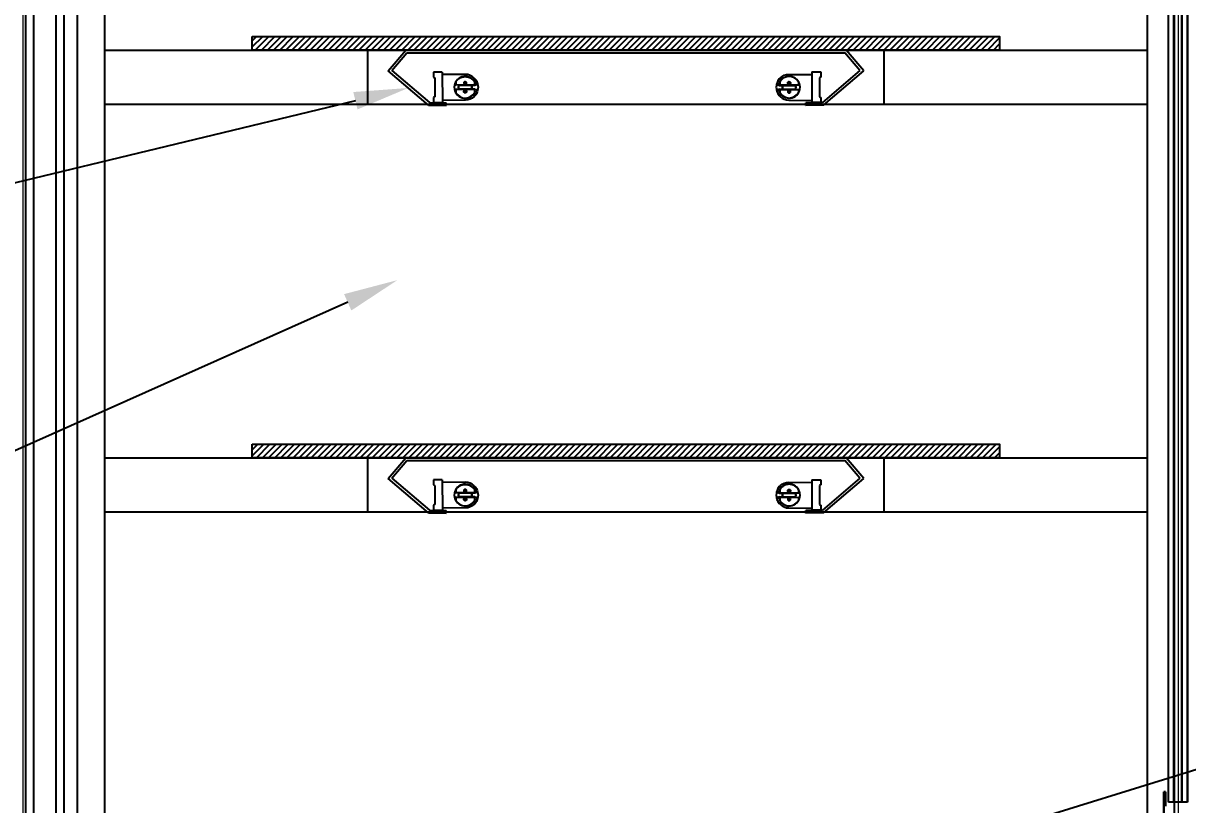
# Model space of a CAD drawing. Header units: millimetres. Extents: x 54215 to 67697, y 23496 to 56611.
# Drawn here: x 55610.2 to 55695.9, y 28326.9 to 28384.4 of the extents above; entities that cross this region are included whole.
import ezdxf
from ezdxf import colors
from ezdxf.entities.mleader import LeaderData, LeaderLine
from ezdxf.math import Vec2, Vec3

# ---------------------------------------------------------------- set-up
doc = ezdxf.new("R2010")
doc.units = ezdxf.units.MM
for name, color, linetype, lineweight in [('ahşap', 27, 'Continuous', 25), ('alüm. pofil', 123, 'Continuous', 25), ('çizgi', 7, 'Continuous', 30), ('ölçü', 4, 'Continuous', 13)]:
    doc.layers.add(name, color=color, linetype=linetype, lineweight=lineweight)
for name, color, linetype in [('cam', 130, 'Continuous'), ('CEPHE PASTA SİYAH SAC', 251, 'Continuous'), ('T_Beleuchtung', 253, 'Continuous')]:
    doc.layers.add(name, color=color, linetype=linetype)
doc.styles.get("Standard").update_dxf_attribs({"font": 'arial.ttf'})
doc.dimstyles.new('ISO-25', dxfattribs={"dimtxt": 2.5, "dimasz": 2.5, "dimexe": 1.25, "dimexo": 0.625, "dimtad": 1, "dimtxsty": 'Standard', "dimcen": 2.5, "dimadec": 0, "dimazin": 0, "dimtfac": 1, "dimtmove": 0, "dimatfit": 3, "dimfxl": 1, "dimarcsym": 0})

# ---------------------------------------------------------------- blocks, each defined once
blk = doc.blocks.new('*D181')
at = {"color": 0, "lineweight": -2, "transparency": 16777216}
for p, q in [((55705.59, 28507.87), (55743.279, 28507.87)), ((55742.029, 28505.37), (55742.029, 28276.604)), ((55693.087, 28274.104), (55743.279, 28274.104))]:
    blk.add_line(p, q, dxfattribs=at)
at = {"color": 0, "transparency": 16777216}
for points in [[(55741.612, 28505.37), (55742.445, 28505.37), (55742.029, 28507.87)], [(55741.612, 28276.604), (55742.445, 28276.604), (55742.029, 28274.104)]]:
    blk.add_solid(points, dxfattribs=at)
at = {"layer": 'Defpoints', "color": 0, "transparency": 16777216}
for p in [(55704.965, 28507.87), (55692.462, 28274.104), (55742.029, 28274.104)]:
    blk.add_point(p, dxfattribs=at)
at = {"color": 0, "transparency": 16777216, "insert": (55740.277, 28390.987), "char_height": 2.5, "attachment_point": 5, "rotation": 90}
blk.add_mtext('{\\H0.75x;233,77}', dxfattribs=at)

msp = doc.modelspace()

# ---------------------------------------------------------------- hatches: boundary and pattern name
h = msp.add_hatch()
h.set_pattern_fill('ANSI31', color=4, scale=0.1)
h.set_pattern_definition([(45, (51620.5892, 24152.14053), (-0.224506403, 0.224506403), [])])
h.paths.add_polyline_path([(55682.023, 28413.404), (55627.023, 28413.404), (55627.023, 28412.404), (55682.023, 28412.404)])
h.paths.add_polyline_path([(55682.023, 28383.404), (55627.023, 28383.404), (55627.023, 28382.404), (55682.023, 28382.404)])
h.paths.add_polyline_path([(55682.023, 28353.404), (55627.023, 28353.404), (55627.023, 28352.404), (55682.023, 28352.404)])

# ---------------------------------------------------------------- linework, layer by layer
at = {"color": 231, "lineweight": 15, "true_color": 0xff62c6}
for p, q in [((55610.173, 28289.104), (55610.173, 28503.913)), ((55614.173, 28293.104), (55614.173, 28503.913)), ((55695.173, 28503.913), (55695.173, 28293.104))]:
    msp.add_line(p, q, dxfattribs=at)
at = {"color": 215, "true_color": 0xa953a0}
for p, q in [((55635.523, 28378.404), (55635.523, 28382.404)), ((55673.523, 28378.404), (55673.523, 28382.404)), ((55635.523, 28348.404), (55635.523, 28352.404)), ((55673.523, 28348.404), (55673.523, 28352.404))]:
    msp.add_line(p, q, dxfattribs=at)
at = {"color": 241, "true_color": 0xf7abae}
for p, q in [((55637.023, 28380.88), (55638.317, 28382.402)), ((55637.3, 28380.897), (55638.41, 28382.202)), ((55638.317, 28382.402), (55670.728, 28382.402)), ((55638.41, 28382.202), (55670.636, 28382.202)), ((55671.746, 28380.897), (55670.636, 28382.202)), ((55672.023, 28380.88), (55670.728, 28382.402)), ((55639.984, 28378.348), (55637.023, 28380.88)), ((55637.3, 28380.897), (55640.064, 28378.546)), ((55671.746, 28380.897), (55668.982, 28378.546)), ((55669.062, 28378.348), (55672.023, 28380.88)), ((55639.984, 28378.348), (55641.289, 28378.325)), ((55640.064, 28378.546), (55641.292, 28378.525)), ((55641.289, 28378.325), (55641.292, 28378.525)), ((55668.982, 28378.546), (55667.753, 28378.525)), ((55667.757, 28378.325), (55667.753, 28378.525)), ((55669.062, 28378.348), (55667.757, 28378.325)), ((55637.023, 28350.88), (55638.317, 28352.402)), ((55637.3, 28350.897), (55638.41, 28352.202)), ((55638.317, 28352.402), (55670.728, 28352.402)), ((55638.41, 28352.202), (55670.636, 28352.202)), ((55671.746, 28350.897), (55670.636, 28352.202)), ((55672.023, 28350.88), (55670.728, 28352.402)), ((55639.984, 28348.348), (55637.023, 28350.88)), ((55637.3, 28350.897), (55640.064, 28348.546)), ((55671.746, 28350.897), (55668.982, 28348.546)), ((55669.062, 28348.348), (55672.023, 28350.88)), ((55639.984, 28348.348), (55641.289, 28348.325)), ((55640.064, 28348.546), (55641.292, 28348.525)), ((55641.289, 28348.325), (55641.292, 28348.525)), ((55668.982, 28348.546), (55667.753, 28348.525)), ((55667.757, 28348.325), (55667.753, 28348.525)), ((55669.062, 28348.348), (55667.757, 28348.325))]:
    msp.add_line(p, q, dxfattribs=at)
at = {"color": 4}
for points in [[(55627.023, 28383.404), (55682.023, 28383.404), (55682.023, 28382.404), (55627.023, 28382.404)], [(55627.023, 28353.404), (55682.023, 28353.404), (55682.023, 28352.404), (55627.023, 28352.404)]]:
    msp.add_lwpolyline(points, close=True, dxfattribs=at)
at = {"color": 215, "true_color": 0xa953a0}
for points in [[(55616.173, 28382.404), (55692.873, 28382.404), (55692.873, 28378.404), (55616.173, 28378.404)], [(55616.173, 28352.404), (55692.873, 28352.404), (55692.873, 28348.404), (55616.173, 28348.404)]]:
    msp.add_lwpolyline(points, close=True, dxfattribs=at)
at = {"layer": 'ahşap', "color": 215, "true_color": 0xa953a0}
for points in [[(55614.173, 28482.113), (55694.873, 28482.113), (55694.873, 28322.404), (55614.173, 28322.404)], [(55616.173, 28480.113), (55692.873, 28480.113), (55692.873, 28324.404), (55616.173, 28324.404)]]:
    msp.add_lwpolyline(points, close=True, dxfattribs=at)
at = {"layer": 'alüm. pofil', "color": 4}
msp.add_line((55695.845, 28327.063), (55695.845, 28478.542), dxfattribs=at)
at = {"layer": 'cam', "color": 4}
for p, q in [((55694.445, 28327.063), (55694.445, 28478.542)), ((55694.845, 28478.542), (55694.845, 28327.063)), ((55694.845, 28327.063), (55694.845, 28478.542)), ((55695.445, 28478.542), (55695.445, 28327.063)), ((55695.445, 28327.063), (55695.445, 28478.542)), ((55695.845, 28478.542), (55695.845, 28327.063)), ((55694.845, 28327.063), (55694.445, 28327.063)), ((55695.445, 28327.063), (55694.845, 28327.063)), ((55695.845, 28327.063), (55695.445, 28327.063))]:
    msp.add_line(p, q, dxfattribs=at)
at = {"layer": 'CEPHE PASTA SİYAH SAC', "color": 4}
for points in [[(55610.36, 28480.908), (55613.16, 28480.908), (55613.16, 28322.504), (55610.36, 28322.504)], [(55612.56, 28322.504), (55610.96, 28322.504), (55610.96, 28480.908), (55612.56, 28480.908)]]:
    msp.add_lwpolyline(points, close=True, dxfattribs=at)
at = {"layer": 'T_Beleuchtung', "color": 254, "true_color": 0xfeeab9}
for p, q in [((55641.011, 28380.787), (55640.351, 28380.786)), ((55640.351, 28380.786), (55640.351, 28380.411)), ((55641.011, 28380.787), (55641.014, 28378.542)), ((55668.216, 28380.79), (55668.213, 28378.545)), ((55668.216, 28380.79), (55668.876, 28380.789)), ((55668.876, 28380.789), (55668.875, 28380.414)), ((55640.351, 28380.411), (55640.451, 28380.353)), ((55640.451, 28380.353), (55640.453, 28378.969)), ((55642.012, 28380.06), (55642.013, 28379.832)), ((55643.355, 28380.344), (55643.356, 28380.111)), ((55643.356, 28380.111), (55643.423, 28379.991)), ((55643.372, 28380.066), (55643.373, 28379.834)), ((55643.53, 28379.85), (55643.391, 28379.804)), ((55643.423, 28379.991), (55643.475, 28379.832)), ((55643.561, 28379.85), (55643.53, 28379.85)), ((55665.665, 28379.853), (55665.697, 28379.853)), ((55665.697, 28379.853), (55665.835, 28379.807)), ((55665.804, 28379.994), (55665.752, 28379.835)), ((55665.871, 28380.114), (55665.804, 28379.994)), ((55665.855, 28380.07), (55665.854, 28379.837)), ((55665.871, 28380.347), (55665.871, 28380.114)), ((55667.215, 28380.063), (55667.214, 28379.835)), ((55668.775, 28380.357), (55668.773, 28378.972)), ((55668.875, 28380.414), (55668.775, 28380.357)), ((55643.373, 28379.834), (55642.013, 28379.832)), ((55643.373, 28379.494), (55642.013, 28379.492)), ((55642.013, 28379.492), (55642.013, 28379.26)), ((55642.463, 28379.801), (55642.212, 28379.801)), ((55642.217, 28379.817), (55642.213, 28379.802)), ((55643.173, 28379.804), (55642.213, 28379.802)), ((55643.173, 28379.524), (55642.213, 28379.522)), ((55642.463, 28379.524), (55642.213, 28379.524)), ((55642.213, 28379.522), (55642.218, 28379.508)), ((55642.223, 28379.832), (55642.217, 28379.817)), ((55642.218, 28379.508), (55642.224, 28379.492)), ((55642.463, 28379.803), (55642.463, 28379.801)), ((55642.463, 28379.524), (55642.463, 28379.523)), ((55642.923, 28379.804), (55642.923, 28379.802)), ((55643.173, 28379.803), (55642.923, 28379.802)), ((55643.173, 28379.525), (55642.923, 28379.525)), ((55642.923, 28379.525), (55642.923, 28379.524)), ((55643.162, 28379.834), (55643.168, 28379.818)), ((55643.169, 28379.509), (55643.162, 28379.494)), ((55643.168, 28379.818), (55643.173, 28379.804)), ((55643.173, 28379.524), (55643.169, 28379.509)), ((55643.391, 28379.804), (55643.183, 28379.804)), ((55643.392, 28379.524), (55643.183, 28379.524)), ((55643.357, 28379.217), (55643.357, 28378.984)), ((55643.373, 28379.494), (55643.373, 28379.262)), ((55643.392, 28379.524), (55643.53, 28379.48)), ((55643.562, 28379.48), (55643.53, 28379.48)), ((55665.665, 28379.483), (55665.696, 28379.483)), ((55665.835, 28379.527), (55665.696, 28379.483)), ((55665.835, 28379.807), (55666.044, 28379.807)), ((55665.835, 28379.527), (55666.043, 28379.527)), ((55665.854, 28379.497), (55665.853, 28379.265)), ((55665.854, 28379.837), (55667.214, 28379.835)), ((55665.854, 28379.497), (55667.214, 28379.495)), ((55665.87, 28379.22), (55665.869, 28378.987)), ((55666.053, 28379.529), (55666.304, 28379.528)), ((55666.059, 28379.822), (55666.054, 28379.807)), ((55666.054, 28379.807), (55667.014, 28379.806)), ((55666.054, 28379.806), (55666.304, 28379.805)), ((55666.054, 28379.527), (55667.014, 28379.526)), ((55666.054, 28379.527), (55666.058, 28379.513)), ((55666.058, 28379.513), (55666.064, 28379.497)), ((55666.065, 28379.837), (55666.059, 28379.822)), ((55666.304, 28379.807), (55666.304, 28379.805)), ((55666.304, 28379.528), (55666.304, 28379.527)), ((55666.764, 28379.806), (55666.764, 28379.805)), ((55666.764, 28379.805), (55667.015, 28379.804)), ((55666.764, 28379.527), (55667.014, 28379.527)), ((55666.764, 28379.527), (55666.764, 28379.526)), ((55667.003, 28379.836), (55667.01, 28379.82)), ((55667.009, 28379.511), (55667.003, 28379.496)), ((55667.014, 28379.526), (55667.009, 28379.511)), ((55667.01, 28379.82), (55667.014, 28379.806)), ((55667.214, 28379.495), (55667.213, 28379.263)), ((55640.453, 28378.969), (55640.354, 28378.911)), ((55640.354, 28378.911), (55640.354, 28378.541)), ((55640.354, 28378.541), (55641.014, 28378.542)), ((55668.873, 28378.544), (55668.213, 28378.545)), ((55668.773, 28378.972), (55668.873, 28378.914)), ((55668.873, 28378.914), (55668.873, 28378.544)), ((55641.011, 28350.787), (55640.351, 28350.786)), ((55640.351, 28350.786), (55640.351, 28350.411)), ((55641.011, 28350.787), (55641.014, 28348.542)), ((55668.216, 28350.79), (55668.213, 28348.545)), ((55668.216, 28350.79), (55668.876, 28350.789)), ((55668.876, 28350.789), (55668.875, 28350.414)), ((55640.351, 28350.411), (55640.451, 28350.353)), ((55640.451, 28350.353), (55640.453, 28348.969)), ((55642.012, 28350.06), (55642.013, 28349.832)), ((55643.355, 28350.344), (55643.356, 28350.111)), ((55643.356, 28350.111), (55643.423, 28349.991)), ((55643.372, 28350.066), (55643.373, 28349.834)), ((55643.53, 28349.85), (55643.391, 28349.804)), ((55643.423, 28349.991), (55643.475, 28349.832)), ((55643.561, 28349.85), (55643.53, 28349.85)), ((55665.665, 28349.853), (55665.697, 28349.853)), ((55665.697, 28349.853), (55665.835, 28349.807)), ((55665.804, 28349.994), (55665.752, 28349.835)), ((55665.871, 28350.114), (55665.804, 28349.994)), ((55665.855, 28350.07), (55665.854, 28349.837)), ((55665.871, 28350.347), (55665.871, 28350.114)), ((55667.215, 28350.063), (55667.214, 28349.835)), ((55668.775, 28350.357), (55668.773, 28348.972)), ((55668.875, 28350.414), (55668.775, 28350.357)), ((55643.373, 28349.834), (55642.013, 28349.832)), ((55643.373, 28349.494), (55642.013, 28349.492)), ((55642.013, 28349.492), (55642.013, 28349.26)), ((55642.463, 28349.801), (55642.212, 28349.801)), ((55642.217, 28349.817), (55642.213, 28349.802)), ((55643.173, 28349.804), (55642.213, 28349.802)), ((55643.173, 28349.524), (55642.213, 28349.522)), ((55642.463, 28349.524), (55642.213, 28349.524)), ((55642.213, 28349.522), (55642.218, 28349.508)), ((55642.223, 28349.832), (55642.217, 28349.817)), ((55642.218, 28349.508), (55642.224, 28349.492)), ((55642.463, 28349.803), (55642.463, 28349.801)), ((55642.463, 28349.524), (55642.463, 28349.523)), ((55642.923, 28349.804), (55642.923, 28349.802)), ((55643.173, 28349.803), (55642.923, 28349.802)), ((55643.173, 28349.525), (55642.923, 28349.525)), ((55642.923, 28349.525), (55642.923, 28349.524)), ((55643.162, 28349.834), (55643.168, 28349.818)), ((55643.169, 28349.509), (55643.162, 28349.494)), ((55643.168, 28349.818), (55643.173, 28349.804)), ((55643.173, 28349.524), (55643.169, 28349.509)), ((55643.391, 28349.804), (55643.183, 28349.804)), ((55643.392, 28349.524), (55643.183, 28349.524)), ((55643.357, 28349.217), (55643.357, 28348.984)), ((55643.373, 28349.494), (55643.373, 28349.262)), ((55643.392, 28349.524), (55643.53, 28349.48)), ((55643.562, 28349.48), (55643.53, 28349.48)), ((55665.665, 28349.483), (55665.696, 28349.483)), ((55665.835, 28349.527), (55665.696, 28349.483)), ((55665.835, 28349.807), (55666.044, 28349.807)), ((55665.835, 28349.527), (55666.043, 28349.527)), ((55665.854, 28349.497), (55665.853, 28349.265)), ((55665.854, 28349.837), (55667.214, 28349.835)), ((55665.854, 28349.497), (55667.214, 28349.495)), ((55665.87, 28349.22), (55665.869, 28348.987)), ((55666.053, 28349.529), (55666.304, 28349.528)), ((55666.059, 28349.822), (55666.054, 28349.807)), ((55666.054, 28349.807), (55667.014, 28349.806)), ((55666.054, 28349.806), (55666.304, 28349.805)), ((55666.054, 28349.527), (55667.014, 28349.526)), ((55666.054, 28349.527), (55666.058, 28349.513)), ((55666.058, 28349.513), (55666.064, 28349.497)), ((55666.065, 28349.837), (55666.059, 28349.822)), ((55666.304, 28349.807), (55666.304, 28349.805)), ((55666.304, 28349.528), (55666.304, 28349.527)), ((55666.764, 28349.806), (55666.764, 28349.805)), ((55666.764, 28349.805), (55667.015, 28349.804)), ((55666.764, 28349.527), (55667.014, 28349.527)), ((55666.764, 28349.527), (55666.764, 28349.526)), ((55667.003, 28349.836), (55667.01, 28349.82)), ((55667.009, 28349.511), (55667.003, 28349.496)), ((55667.014, 28349.526), (55667.009, 28349.511)), ((55667.01, 28349.82), (55667.014, 28349.806)), ((55667.214, 28349.495), (55667.213, 28349.263)), ((55640.453, 28348.969), (55640.354, 28348.911)), ((55640.354, 28348.911), (55640.354, 28348.541)), ((55640.354, 28348.541), (55641.014, 28348.542)), ((55668.873, 28348.544), (55668.213, 28348.545)), ((55668.773, 28348.972), (55668.873, 28348.914)), ((55668.873, 28348.914), (55668.873, 28348.544))]:
    msp.add_line(p, q, dxfattribs=at)
for points in [[(55643.355, 28380.344, 0.192473), (55642.703, 28380.613), (55641.012, 28380.597)], [(55643.61, 28379.911, -0.132128), (55643.611, 28379.418)], [(55665.617, 28379.914, 0.132128), (55665.616, 28379.421)], [(55665.871, 28380.347, -0.192473), (55666.523, 28380.616), (55668.214, 28380.6)], [(55643.357, 28378.984, -0.192464), (55642.706, 28378.713)], [(55665.869, 28378.987, 0.192464), (55666.52, 28378.716)], [(55643.355, 28350.344, 0.192473), (55642.703, 28350.613), (55641.012, 28350.597)], [(55643.61, 28349.911, -0.132128), (55643.611, 28349.418)], [(55665.617, 28349.914, 0.132128), (55665.616, 28349.421)], [(55665.871, 28350.347, -0.192473), (55666.523, 28350.616), (55668.214, 28350.6)], [(55643.357, 28348.984, -0.192464), (55642.706, 28348.713)], [(55665.869, 28348.987, 0.192464), (55666.52, 28348.716)]]:
    msp.add_lwpolyline(points, format="xyb", dxfattribs=at)
for points in [[(55642.012, 28380.06), (55642.035, 28380.1), (55642.061, 28380.137), (55642.089, 28380.173), (55642.103, 28380.189), (55642.118, 28380.205), (55642.133, 28380.221), (55642.163, 28380.249), (55642.195, 28380.276), (55642.227, 28380.302), (55642.261, 28380.325), (55642.297, 28380.347), (55642.333, 28380.367), (55642.352, 28380.376), (55642.37, 28380.384), (55642.389, 28380.393), (55642.409, 28380.4), (55642.428, 28380.407), (55642.447, 28380.414), (55642.487, 28380.426), (55642.527, 28380.436), (55642.568, 28380.443), (55642.609, 28380.449), (55642.65, 28380.452), (55642.692, 28380.453), (55642.733, 28380.452), (55642.774, 28380.449), (55642.815, 28380.444), (55642.856, 28380.436), (55642.896, 28380.427), (55642.936, 28380.415), (55642.955, 28380.408), (55642.975, 28380.401), (55642.994, 28380.394), (55643.013, 28380.385), (55643.032, 28380.377), (55643.05, 28380.368), (55643.087, 28380.348), (55643.122, 28380.326), (55643.156, 28380.303), (55643.189, 28380.278), (55643.221, 28380.251), (55643.251, 28380.223), (55643.266, 28380.207), (55643.281, 28380.191), (55643.295, 28380.175), (55643.323, 28380.14), (55643.348, 28380.104), (55643.372, 28380.066)], [(55643.355, 28380.344), (55643.415, 28380.28), (55643.469, 28380.21), (55643.517, 28380.136), (55643.554, 28380.064), (55643.585, 28379.989), (55643.61, 28379.911)], [(55643.561, 28379.85), (55643.589, 28379.858), (55643.608, 28379.882), (55643.61, 28379.911)], [(55665.871, 28380.347), (55665.811, 28380.283), (55665.757, 28380.214), (55665.71, 28380.139), (55665.673, 28380.067), (55665.641, 28379.992), (55665.617, 28379.914)], [(55665.665, 28379.853), (55665.638, 28379.861), (55665.619, 28379.885), (55665.617, 28379.914)], [(55667.215, 28380.063), (55667.192, 28380.103), (55667.166, 28380.14), (55667.138, 28380.176), (55667.123, 28380.192), (55667.109, 28380.208), (55667.093, 28380.224), (55667.063, 28380.253), (55667.032, 28380.28), (55666.999, 28380.305), (55666.965, 28380.328), (55666.93, 28380.35), (55666.894, 28380.37), (55666.875, 28380.379), (55666.856, 28380.388), (55666.837, 28380.396), (55666.818, 28380.403), (55666.799, 28380.411), (55666.779, 28380.417), (55666.74, 28380.429), (55666.699, 28380.439), (55666.659, 28380.446), (55666.618, 28380.452), (55666.576, 28380.455), (55666.535, 28380.456), (55666.494, 28380.455), (55666.453, 28380.452), (55666.412, 28380.447), (55666.371, 28380.439), (55666.331, 28380.43), (55666.291, 28380.418), (55666.271, 28380.411), (55666.252, 28380.404), (55666.233, 28380.397), (55666.214, 28380.389), (55666.195, 28380.38), (55666.176, 28380.371), (55666.14, 28380.351), (55666.105, 28380.33), (55666.071, 28380.306), (55666.038, 28380.281), (55666.006, 28380.254), (55665.976, 28380.226), (55665.961, 28380.21), (55665.946, 28380.194), (55665.932, 28380.178), (55665.904, 28380.143), (55665.878, 28380.107), (55665.855, 28380.07)], [(55643.475, 28379.497), (55643.448, 28379.4), (55643.409, 28379.307), (55643.357, 28379.217)], [(55643.611, 28379.418), (55643.586, 28379.34), (55643.555, 28379.265), (55643.518, 28379.193), (55643.471, 28379.118), (55643.417, 28379.049), (55643.357, 28378.984)], [(55643.611, 28379.418), (55643.609, 28379.447), (55643.589, 28379.472), (55643.562, 28379.48)], [(55665.616, 28379.421), (55665.618, 28379.45), (55665.637, 28379.475), (55665.665, 28379.483)], [(55665.616, 28379.421), (55665.64, 28379.343), (55665.671, 28379.268), (55665.708, 28379.196), (55665.756, 28379.122), (55665.809, 28379.052), (55665.869, 28378.987)], [(55665.751, 28379.5), (55665.778, 28379.404), (55665.818, 28379.31), (55665.87, 28379.22)], [(55642.706, 28378.713), (55641.014, 28378.698)], [(55666.52, 28378.716), (55668.213, 28378.701)], [(55642.012, 28350.06), (55642.035, 28350.1), (55642.061, 28350.137), (55642.089, 28350.173), (55642.103, 28350.189), (55642.118, 28350.205), (55642.133, 28350.221), (55642.163, 28350.249), (55642.195, 28350.276), (55642.227, 28350.302), (55642.261, 28350.325), (55642.297, 28350.347), (55642.333, 28350.367), (55642.352, 28350.376), (55642.37, 28350.384), (55642.389, 28350.393), (55642.409, 28350.4), (55642.428, 28350.407), (55642.447, 28350.414), (55642.487, 28350.426), (55642.527, 28350.436), (55642.568, 28350.443), (55642.609, 28350.449), (55642.65, 28350.452), (55642.692, 28350.453), (55642.733, 28350.452), (55642.774, 28350.449), (55642.815, 28350.444), (55642.856, 28350.436), (55642.896, 28350.427), (55642.936, 28350.415), (55642.955, 28350.408), (55642.975, 28350.401), (55642.994, 28350.394), (55643.013, 28350.385), (55643.032, 28350.377), (55643.05, 28350.368), (55643.087, 28350.348), (55643.122, 28350.326), (55643.156, 28350.303), (55643.189, 28350.278), (55643.221, 28350.251), (55643.251, 28350.223), (55643.266, 28350.207), (55643.281, 28350.191), (55643.295, 28350.175), (55643.323, 28350.14), (55643.348, 28350.104), (55643.372, 28350.066)], [(55643.355, 28350.344), (55643.415, 28350.28), (55643.469, 28350.21), (55643.517, 28350.136), (55643.554, 28350.064), (55643.585, 28349.989), (55643.61, 28349.911)], [(55643.561, 28349.85), (55643.589, 28349.858), (55643.608, 28349.882), (55643.61, 28349.911)], [(55665.871, 28350.347), (55665.811, 28350.283), (55665.757, 28350.214), (55665.71, 28350.139), (55665.673, 28350.067), (55665.641, 28349.992), (55665.617, 28349.914)], [(55665.665, 28349.853), (55665.638, 28349.861), (55665.619, 28349.885), (55665.617, 28349.914)], [(55667.215, 28350.063), (55667.192, 28350.103), (55667.166, 28350.14), (55667.138, 28350.176), (55667.123, 28350.192), (55667.109, 28350.208), (55667.093, 28350.224), (55667.063, 28350.253), (55667.032, 28350.28), (55666.999, 28350.305), (55666.965, 28350.328), (55666.93, 28350.35), (55666.894, 28350.37), (55666.875, 28350.379), (55666.856, 28350.388), (55666.837, 28350.396), (55666.818, 28350.403), (55666.799, 28350.411), (55666.779, 28350.417), (55666.74, 28350.429), (55666.699, 28350.439), (55666.659, 28350.446), (55666.618, 28350.452), (55666.576, 28350.455), (55666.535, 28350.456), (55666.494, 28350.455), (55666.453, 28350.452), (55666.412, 28350.447), (55666.371, 28350.439), (55666.331, 28350.43), (55666.291, 28350.418), (55666.271, 28350.411), (55666.252, 28350.404), (55666.233, 28350.397), (55666.214, 28350.389), (55666.195, 28350.38), (55666.176, 28350.371), (55666.14, 28350.351), (55666.105, 28350.33), (55666.071, 28350.306), (55666.038, 28350.281), (55666.006, 28350.254), (55665.976, 28350.226), (55665.961, 28350.21), (55665.946, 28350.194), (55665.932, 28350.178), (55665.904, 28350.143), (55665.878, 28350.107), (55665.855, 28350.07)], [(55643.475, 28349.497), (55643.448, 28349.4), (55643.409, 28349.307), (55643.357, 28349.217)], [(55643.611, 28349.418), (55643.586, 28349.34), (55643.555, 28349.265), (55643.518, 28349.193), (55643.471, 28349.118), (55643.417, 28349.049), (55643.357, 28348.984)], [(55643.611, 28349.418), (55643.609, 28349.447), (55643.589, 28349.472), (55643.562, 28349.48)], [(55665.616, 28349.421), (55665.618, 28349.45), (55665.637, 28349.475), (55665.665, 28349.483)], [(55665.616, 28349.421), (55665.64, 28349.343), (55665.671, 28349.268), (55665.708, 28349.196), (55665.756, 28349.122), (55665.809, 28349.052), (55665.869, 28348.987)], [(55665.751, 28349.5), (55665.778, 28349.404), (55665.818, 28349.31), (55665.87, 28349.22)], [(55642.706, 28348.713), (55641.014, 28348.698)], [(55666.52, 28348.716), (55668.213, 28348.701)]]:
    msp.add_lwpolyline(points, dxfattribs=at)
for points in [[(55642.692, 28380.078), (55642.679, 28380.077), (55642.666, 28380.074), (55642.654, 28380.07), (55642.643, 28380.064), (55642.632, 28380.057), (55642.622, 28380.048), (55642.614, 28380.038), (55642.607, 28380.028), (55642.601, 28380.016), (55642.597, 28380.004), (55642.594, 28379.991), (55642.594, 28379.978), (55642.594, 28379.965), (55642.597, 28379.952), (55642.601, 28379.94), (55642.607, 28379.929), (55642.614, 28379.918), (55642.622, 28379.908), (55642.632, 28379.899), (55642.643, 28379.892), (55642.654, 28379.886), (55642.667, 28379.882), (55642.679, 28379.88), (55642.692, 28379.879), (55642.705, 28379.88), (55642.718, 28379.882), (55642.73, 28379.886), (55642.742, 28379.892), (55642.753, 28379.9), (55642.763, 28379.908), (55642.771, 28379.918), (55642.778, 28379.929), (55642.784, 28379.941), (55642.788, 28379.953), (55642.79, 28379.965), (55642.791, 28379.978), (55642.79, 28379.991), (55642.788, 28380.004), (55642.784, 28380.016), (55642.778, 28380.028), (55642.771, 28380.039), (55642.762, 28380.048), (55642.753, 28380.057), (55642.742, 28380.064), (55642.73, 28380.07), (55642.718, 28380.074), (55642.705, 28380.077), (55642.692, 28380.078)], [(55666.535, 28380.081), (55666.548, 28380.08), (55666.56, 28380.077), (55666.573, 28380.073), (55666.584, 28380.067), (55666.595, 28380.06), (55666.605, 28380.051), (55666.613, 28380.042), (55666.62, 28380.031), (55666.626, 28380.019), (55666.63, 28380.007), (55666.632, 28379.994), (55666.633, 28379.981), (55666.632, 28379.968), (55666.63, 28379.956), (55666.626, 28379.943), (55666.62, 28379.932), (55666.613, 28379.921), (55666.604, 28379.911), (55666.595, 28379.903), (55666.584, 28379.895), (55666.572, 28379.889), (55666.56, 28379.885), (55666.547, 28379.883), (55666.534, 28379.882), (55666.521, 28379.883), (55666.508, 28379.885), (55666.496, 28379.89), (55666.485, 28379.895), (55666.474, 28379.903), (55666.464, 28379.911), (55666.456, 28379.921), (55666.449, 28379.932), (55666.443, 28379.944), (55666.439, 28379.956), (55666.436, 28379.969), (55666.436, 28379.982), (55666.436, 28379.994), (55666.439, 28380.007), (55666.443, 28380.019), (55666.449, 28380.031), (55666.456, 28380.042), (55666.464, 28380.052), (55666.474, 28380.06), (55666.485, 28380.067), (55666.496, 28380.073), (55666.509, 28380.077), (55666.522, 28380.08), (55666.535, 28380.081)], [(55642.595, 28379.348), (55642.595, 28379.361), (55642.598, 28379.374), (55642.602, 28379.386), (55642.608, 28379.398), (55642.615, 28379.408), (55642.623, 28379.418), (55642.633, 28379.427), (55642.644, 28379.434), (55642.655, 28379.44), (55642.667, 28379.444), (55642.68, 28379.447), (55642.693, 28379.448), (55642.706, 28379.447), (55642.719, 28379.444), (55642.731, 28379.44), (55642.743, 28379.434), (55642.754, 28379.427), (55642.763, 28379.418), (55642.772, 28379.409), (55642.779, 28379.398), (55642.785, 28379.386), (55642.789, 28379.374), (55642.791, 28379.361), (55642.792, 28379.348), (55642.791, 28379.335), (55642.789, 28379.323), (55642.785, 28379.311), (55642.779, 28379.299), (55642.772, 28379.288), (55642.764, 28379.278), (55642.754, 28379.27), (55642.743, 28379.262), (55642.731, 28379.256), (55642.719, 28379.252), (55642.706, 28379.25), (55642.693, 28379.249), (55642.68, 28379.25), (55642.668, 28379.252), (55642.655, 28379.256), (55642.644, 28379.262), (55642.633, 28379.269), (55642.623, 28379.278), (55642.615, 28379.288), (55642.608, 28379.299), (55642.602, 28379.31), (55642.598, 28379.322), (55642.595, 28379.335), (55642.595, 28379.348)], [(55666.632, 28379.351), (55666.631, 28379.364), (55666.629, 28379.377), (55666.625, 28379.389), (55666.619, 28379.401), (55666.612, 28379.412), (55666.604, 28379.421), (55666.594, 28379.43), (55666.583, 28379.437), (55666.572, 28379.443), (55666.559, 28379.447), (55666.547, 28379.45), (55666.534, 28379.451), (55666.521, 28379.45), (55666.508, 28379.447), (55666.495, 28379.443), (55666.484, 28379.437), (55666.473, 28379.43), (55666.463, 28379.422), (55666.455, 28379.412), (55666.448, 28379.401), (55666.442, 28379.389), (55666.438, 28379.377), (55666.435, 28379.364), (55666.435, 28379.352), (55666.435, 28379.339), (55666.438, 28379.326), (55666.442, 28379.314), (55666.448, 28379.302), (55666.455, 28379.291), (55666.463, 28379.281), (55666.473, 28379.273), (55666.484, 28379.265), (55666.495, 28379.26), (55666.507, 28379.255), (55666.52, 28379.253), (55666.533, 28379.252), (55666.546, 28379.253), (55666.559, 28379.255), (55666.571, 28379.259), (55666.583, 28379.265), (55666.594, 28379.273), (55666.603, 28379.281), (55666.612, 28379.291), (55666.619, 28379.302), (55666.625, 28379.313), (55666.629, 28379.326), (55666.631, 28379.338), (55666.632, 28379.351)], [(55642.692, 28350.078), (55642.679, 28350.077), (55642.666, 28350.074), (55642.654, 28350.07), (55642.643, 28350.064), (55642.632, 28350.057), (55642.622, 28350.048), (55642.614, 28350.038), (55642.607, 28350.028), (55642.601, 28350.016), (55642.597, 28350.004), (55642.594, 28349.991), (55642.594, 28349.978), (55642.594, 28349.965), (55642.597, 28349.952), (55642.601, 28349.94), (55642.607, 28349.929), (55642.614, 28349.918), (55642.622, 28349.908), (55642.632, 28349.899), (55642.643, 28349.892), (55642.654, 28349.886), (55642.667, 28349.882), (55642.679, 28349.88), (55642.692, 28349.879), (55642.705, 28349.88), (55642.718, 28349.882), (55642.73, 28349.886), (55642.742, 28349.892), (55642.753, 28349.9), (55642.763, 28349.908), (55642.771, 28349.918), (55642.778, 28349.929), (55642.784, 28349.941), (55642.788, 28349.953), (55642.79, 28349.965), (55642.791, 28349.978), (55642.79, 28349.991), (55642.788, 28350.004), (55642.784, 28350.016), (55642.778, 28350.028), (55642.771, 28350.039), (55642.762, 28350.048), (55642.753, 28350.057), (55642.742, 28350.064), (55642.73, 28350.07), (55642.718, 28350.074), (55642.705, 28350.077), (55642.692, 28350.078)], [(55666.535, 28350.081), (55666.548, 28350.08), (55666.56, 28350.077), (55666.573, 28350.073), (55666.584, 28350.067), (55666.595, 28350.06), (55666.605, 28350.051), (55666.613, 28350.042), (55666.62, 28350.031), (55666.626, 28350.019), (55666.63, 28350.007), (55666.632, 28349.994), (55666.633, 28349.981), (55666.632, 28349.968), (55666.63, 28349.956), (55666.626, 28349.943), (55666.62, 28349.932), (55666.613, 28349.921), (55666.604, 28349.911), (55666.595, 28349.903), (55666.584, 28349.895), (55666.572, 28349.889), (55666.56, 28349.885), (55666.547, 28349.883), (55666.534, 28349.882), (55666.521, 28349.883), (55666.508, 28349.885), (55666.496, 28349.89), (55666.485, 28349.895), (55666.474, 28349.903), (55666.464, 28349.911), (55666.456, 28349.921), (55666.449, 28349.932), (55666.443, 28349.944), (55666.439, 28349.956), (55666.436, 28349.969), (55666.436, 28349.982), (55666.436, 28349.994), (55666.439, 28350.007), (55666.443, 28350.019), (55666.449, 28350.031), (55666.456, 28350.042), (55666.464, 28350.052), (55666.474, 28350.06), (55666.485, 28350.067), (55666.496, 28350.073), (55666.509, 28350.077), (55666.522, 28350.08), (55666.535, 28350.081)], [(55642.595, 28349.348), (55642.595, 28349.361), (55642.598, 28349.374), (55642.602, 28349.386), (55642.608, 28349.398), (55642.615, 28349.408), (55642.623, 28349.418), (55642.633, 28349.427), (55642.644, 28349.434), (55642.655, 28349.44), (55642.667, 28349.444), (55642.68, 28349.447), (55642.693, 28349.448), (55642.706, 28349.447), (55642.719, 28349.444), (55642.731, 28349.44), (55642.743, 28349.434), (55642.754, 28349.427), (55642.763, 28349.418), (55642.772, 28349.409), (55642.779, 28349.398), (55642.785, 28349.386), (55642.789, 28349.374), (55642.791, 28349.361), (55642.792, 28349.348), (55642.791, 28349.335), (55642.789, 28349.323), (55642.785, 28349.311), (55642.779, 28349.299), (55642.772, 28349.288), (55642.764, 28349.278), (55642.754, 28349.27), (55642.743, 28349.262), (55642.731, 28349.256), (55642.719, 28349.252), (55642.706, 28349.25), (55642.693, 28349.249), (55642.68, 28349.25), (55642.668, 28349.252), (55642.655, 28349.256), (55642.644, 28349.262), (55642.633, 28349.269), (55642.623, 28349.278), (55642.615, 28349.288), (55642.608, 28349.299), (55642.602, 28349.31), (55642.598, 28349.322), (55642.595, 28349.335), (55642.595, 28349.348)], [(55666.632, 28349.351), (55666.631, 28349.364), (55666.629, 28349.377), (55666.625, 28349.389), (55666.619, 28349.401), (55666.612, 28349.412), (55666.604, 28349.421), (55666.594, 28349.43), (55666.583, 28349.437), (55666.572, 28349.443), (55666.559, 28349.447), (55666.547, 28349.45), (55666.534, 28349.451), (55666.521, 28349.45), (55666.508, 28349.447), (55666.495, 28349.443), (55666.484, 28349.437), (55666.473, 28349.43), (55666.463, 28349.422), (55666.455, 28349.412), (55666.448, 28349.401), (55666.442, 28349.389), (55666.438, 28349.377), (55666.435, 28349.364), (55666.435, 28349.352), (55666.435, 28349.339), (55666.438, 28349.326), (55666.442, 28349.314), (55666.448, 28349.302), (55666.455, 28349.291), (55666.463, 28349.281), (55666.473, 28349.273), (55666.484, 28349.265), (55666.495, 28349.26), (55666.507, 28349.255), (55666.52, 28349.253), (55666.533, 28349.252), (55666.546, 28349.253), (55666.559, 28349.255), (55666.571, 28349.259), (55666.583, 28349.265), (55666.594, 28349.273), (55666.603, 28349.281), (55666.612, 28349.291), (55666.619, 28349.302), (55666.625, 28349.313), (55666.629, 28349.326), (55666.631, 28349.338), (55666.632, 28349.351)]]:
    msp.add_lwpolyline(points, close=True, dxfattribs=at)
for centre in [(55642.692, 28379.978), (55666.534, 28379.981), (55642.693, 28379.348), (55666.533, 28379.351), (55642.692, 28349.978), (55666.534, 28349.981), (55642.693, 28349.348), (55666.533, 28349.351)]:
    msp.add_circle(centre, 0.06, dxfattribs=at)
for centre, radius, start, end in [((55642.693, 28379.663), 0.8, 34.05678, 326.12245), ((55642.302, 28380.298), 0.045, 121.63205, 123.18342), ((55642.693, 28379.663), 0.79, 119.70604, 121.62828), ((55642.693, 28379.663), 0.79, 110.67165, 113.10851), ((55642.693, 28379.663), 0.79, 101.7123, 105.48068), ((55642.693, 28379.663), 0.79, 92.71464, 96.48211), ((55642.693, 28379.663), 0.79, 83.71563, 87.4842), ((55642.693, 28379.663), 0.79, 72.59082, 78.48398), ((55642.693, 28379.663), 0.79, 65.03496, 69.51302), ((55642.693, 28379.663), 0.79, 58.55371, 62.42999), ((55643.081, 28380.299), 0.045, 57.11064, 58.58713), ((55666.534, 28379.666), 0.8, 213.87755, 145.94322), ((55666.145, 28380.302), 0.045, 121.41287, 122.88936), ((55666.534, 28379.666), 0.79, 117.57001, 121.44629), ((55666.534, 28379.666), 0.79, 110.48698, 114.96504), ((55666.534, 28379.666), 0.79, 101.51602, 107.40918), ((55666.534, 28379.666), 0.79, 92.5158, 96.28437), ((55666.534, 28379.666), 0.79, 83.51789, 87.28536), ((55666.534, 28379.666), 0.79, 74.51932, 78.2877), ((55666.534, 28379.666), 0.79, 66.89149, 69.32835), ((55666.534, 28379.666), 0.79, 58.37172, 60.29396), ((55666.925, 28380.301), 0.045, 56.81658, 58.36795), ((55642.693, 28379.663), 0.79, 210.68924, 329.49228), ((55642.693, 28379.663), 0.51, 160.62138, 199.56396), ((55642.693, 28379.663), 0.501, 164.02734, 196.16625), ((55642.693, 28379.663), 0.5, 163.8317, 164.00323), ((55642.693, 28379.663), 0.5, 196.17989, 196.35123), ((55642.304, 28379.028), 0.045, 237.0691, 238.53838), ((55643.083, 28379.029), 0.045, 301.62151, 303.09728), ((55642.693, 28379.663), 0.51, 340.62055, 19.56342), ((55642.693, 28379.663), 0.5, 16.17898, 16.35033), ((55642.693, 28379.663), 0.5, 344.00626, 16.17022), ((55642.693, 28379.663), 0.5, 343.8308, 344.00194), ((55666.534, 28379.666), 0.79, 210.50772, 329.31076), ((55666.534, 28379.666), 0.51, 160.43658, 199.37945), ((55666.534, 28379.666), 0.5, 163.82978, 195.99374), ((55666.534, 28379.666), 0.5, 195.99806, 196.1692), ((55666.534, 28379.666), 0.5, 163.64967, 163.82102), ((55666.143, 28379.032), 0.045, 236.90272, 238.37849), ((55666.923, 28379.031), 0.045, 301.46162, 302.9309), ((55666.534, 28379.666), 0.51, 340.43604, 19.37862), ((55666.534, 28379.666), 0.5, 15.99677, 16.1683), ((55666.533, 28379.666), 0.501, 343.83375, 15.97266), ((55666.534, 28379.666), 0.5, 343.64877, 343.82011), ((55642.693, 28349.663), 0.8, 34.05678, 326.12245), ((55642.302, 28350.298), 0.045, 121.63205, 123.18342), ((55642.693, 28349.663), 0.79, 119.70604, 121.62828), ((55642.693, 28349.663), 0.79, 110.67165, 113.10851), ((55642.693, 28349.663), 0.79, 101.7123, 105.48068), ((55642.693, 28349.663), 0.79, 92.71464, 96.48211), ((55642.693, 28349.663), 0.79, 83.71563, 87.4842), ((55642.693, 28349.663), 0.79, 72.59082, 78.48398), ((55642.693, 28349.663), 0.79, 65.03496, 69.51302), ((55642.693, 28349.663), 0.79, 58.55371, 62.42999), ((55643.081, 28350.299), 0.045, 57.11064, 58.58713), ((55666.534, 28349.666), 0.8, 213.87755, 145.94322), ((55666.145, 28350.302), 0.045, 121.41287, 122.88936), ((55666.534, 28349.666), 0.79, 117.57001, 121.44629), ((55666.534, 28349.666), 0.79, 110.48698, 114.96504), ((55666.534, 28349.666), 0.79, 101.51602, 107.40918), ((55666.534, 28349.666), 0.79, 92.5158, 96.28437), ((55666.534, 28349.666), 0.79, 83.51789, 87.28536), ((55666.534, 28349.666), 0.79, 74.51932, 78.2877), ((55666.534, 28349.666), 0.79, 66.89149, 69.32835), ((55666.534, 28349.666), 0.79, 58.37172, 60.29396), ((55666.925, 28350.301), 0.045, 56.81658, 58.36795), ((55642.693, 28349.663), 0.79, 210.68924, 329.49228), ((55642.693, 28349.663), 0.51, 160.62138, 199.56396), ((55642.693, 28349.663), 0.501, 164.02734, 196.16625), ((55642.693, 28349.663), 0.5, 163.8317, 164.00323), ((55642.693, 28349.663), 0.5, 196.17989, 196.35123), ((55642.693, 28349.663), 0.51, 340.62055, 19.56342), ((55642.693, 28349.663), 0.5, 16.17898, 16.35033), ((55642.693, 28349.663), 0.5, 344.00626, 16.17022), ((55642.693, 28349.663), 0.5, 343.8308, 344.00194), ((55666.534, 28349.666), 0.79, 210.50772, 329.31076), ((55666.534, 28349.666), 0.51, 160.43658, 199.37945), ((55666.534, 28349.666), 0.5, 163.82978, 195.99374), ((55666.534, 28349.666), 0.5, 195.99806, 196.1692), ((55666.534, 28349.666), 0.5, 163.64967, 163.82102), ((55666.143, 28349.032), 0.045, 236.90272, 238.37849), ((55666.923, 28349.031), 0.045, 301.46162, 302.9309), ((55666.534, 28349.666), 0.51, 340.43604, 19.37862), ((55666.534, 28349.666), 0.5, 15.99677, 16.1683), ((55666.533, 28349.666), 0.501, 343.83375, 15.97266), ((55666.534, 28349.666), 0.5, 343.64877, 343.82011), ((55642.304, 28349.028), 0.045, 237.0691, 238.53838), ((55643.083, 28349.029), 0.045, 301.62151, 303.09728)]:
    msp.add_arc(centre, radius, start, end, dxfattribs=at)
at = {"layer": 'çizgi', "color": 114, "true_color": 0x139b48}
for p, q in [((55694.097, 28325.848), (55694.097, 28327.828)), ((55694.097, 28327.828), (55694.237, 28327.828)), ((55694.237, 28327.828), (55694.237, 28326.778))]:
    msp.add_line(p, q, dxfattribs=at)
at = {"layer": 'ölçü', "color": 114, "linetype": 'Continuous', "true_color": 0x139b48}
for p, q in [((55694.097, 28327.609), (55694.237, 28327.749)), ((55694.097, 28327.385), (55694.237, 28327.525)), ((55694.097, 28327.16), (55694.237, 28327.3)), ((55694.097, 28326.936), (55694.237, 28327.076))]:
    msp.add_line(p, q, dxfattribs=at)

# ---------------------------------------------------------------- dimensions: what is measured, and where the dimension line sits
dim = msp.add_linear_dim(base=(55742.029, 28274.104), p1=(55704.965, 28507.87), p2=(55692.462, 28274.104), angle=90, text='{\\H0.75x;<>}', dimstyle='ISO-25')
dim.commit()
dim.dimension.update_dxf_attribs({"geometry": '*D181', "text_midpoint": (55740.277, 28390.987)})

# ---------------------------------------------------------------- leaders
at = {"color": 122}
ml = msp.add_multileader_mtext('Standard', dxfattribs=at)
ml.set_content('{\\fCambria|b0|i0|c0|p18;AYDINLATMA SAC\\fCambria|b0|i0|c162|p18;I\\fCambria|b0|i0|c0|p18; \\fCambria|b0|i0|c162|p18;\\P\\fCambria|b0|i0|c0|p18;BOYA RENGİ \\fCambria|b0|i0|c162|p18;RAL 9005}', color=122)
ml.set_leader_properties()
ml.build(insert=Vec2(0, 0))
ctx = ml.context
ctx.base_point, ctx.plane_origin = Vec3(55515.582, 28396.203), Vec3(55573.078, 28490.657)
notes = []
notes.append((ctx, [(0, (1, 1, 0), (55590.296, 28396.203), (-1, 0), 12.625, [(0, [(55638.682, 28409.721)], 0, [])])]))
ctx.mtext.insert, ctx.mtext.flow_direction = Vec3(55517.582, 28398.227), 5
ml = msp.add_multileader_mtext('Standard', dxfattribs=at)
ml.set_content('{\\fCambria|b0|i0|c0|p18;RAFLARDA\\PÇİFT SIRA T5}', color=122)
ml.set_leader_properties()
ml.build(insert=Vec2(0, 0))
ctx = ml.context
ctx.base_point, ctx.plane_origin = Vec3(55477.787, 28364.401), Vec3(55584.038, 28406.752)
notes.append((ctx, [(0, (1, 1, 0), (55575.497, 28364.401), (-1, 0), 12.625, [(0, [(55638.503, 28379.614)], 0, [])])]))
ctx.mtext.insert, ctx.mtext.width, ctx.mtext.flow_direction = Vec3(55528.04, 28367.024), 81.08461, 5
ml = msp.add_multileader_mtext('Standard', dxfattribs=at)
ml.set_content('{\\fCambria|b0|i0|c162|p18;RAF ARALARI ÖLÇ. \\PSTANDART OLACAK}', color=122)
ml.set_leader_properties()
ml.build(insert=Vec2(0, 0))
ctx = ml.context
ctx.base_point, ctx.plane_origin = Vec3(55482.504, 28339.824), Vec3(55588.755, 28382.174)
notes.append((ctx, [(0, (1, 1, 0), (55580.214, 28339.824), (-1, 0), 12.625, [(0, [(55637.702, 28365.476)], 0, [])])]))
ctx.mtext.insert, ctx.mtext.width, ctx.mtext.flow_direction = Vec3(55514.072, 28341.847), 81.08461, 5
ml = msp.add_multileader_mtext('Standard', dxfattribs=at)
ml.set_content('{\\fCambria|b0|i0|c0|p18;TABAN CAMI \\fCambria|b0|i0|c162|p18;BOYA RENGİ \\PRAL 9005}', color=122)
ml.set_leader_properties()
ml.build(insert=Vec2(0, 0))
ctx = ml.context
ctx.base_point, ctx.plane_origin = Vec3(55764.443, 28346.593), Vec3(55791.391, 28366.156)
notes.append((ctx, [(1, (1, 1, 0), (55751.818, 28346.593), (1, 0), 12.625, [(0, [(55677.472, 28323.606)], 0, [])])]))
ctx.mtext.insert, ctx.mtext.width, ctx.mtext.flow_direction = Vec3(55766.443, 28348.616), 81.08461, 5
for ctx, leaders in notes:
    for number, flags, end, landing, length, lines in leaders:
        leader = LeaderData()
        leader.index, (leader.has_last_leader_line, leader.has_dogleg_vector, leader.attachment_direction) = number, flags
        leader.last_leader_point, leader.dogleg_vector, leader.dogleg_length = Vec3(end), Vec3(landing), length
        for number, points, colour, breaks in lines:
            line = LeaderLine()
            line.index, line.vertices, line.color, line.breaks = number, Vec3.list(points), colors.encode_raw_color(colour), breaks
            leader.lines.append(line)
        ctx.leaders.append(leader)

doc.saveas('drawing.dxf')
